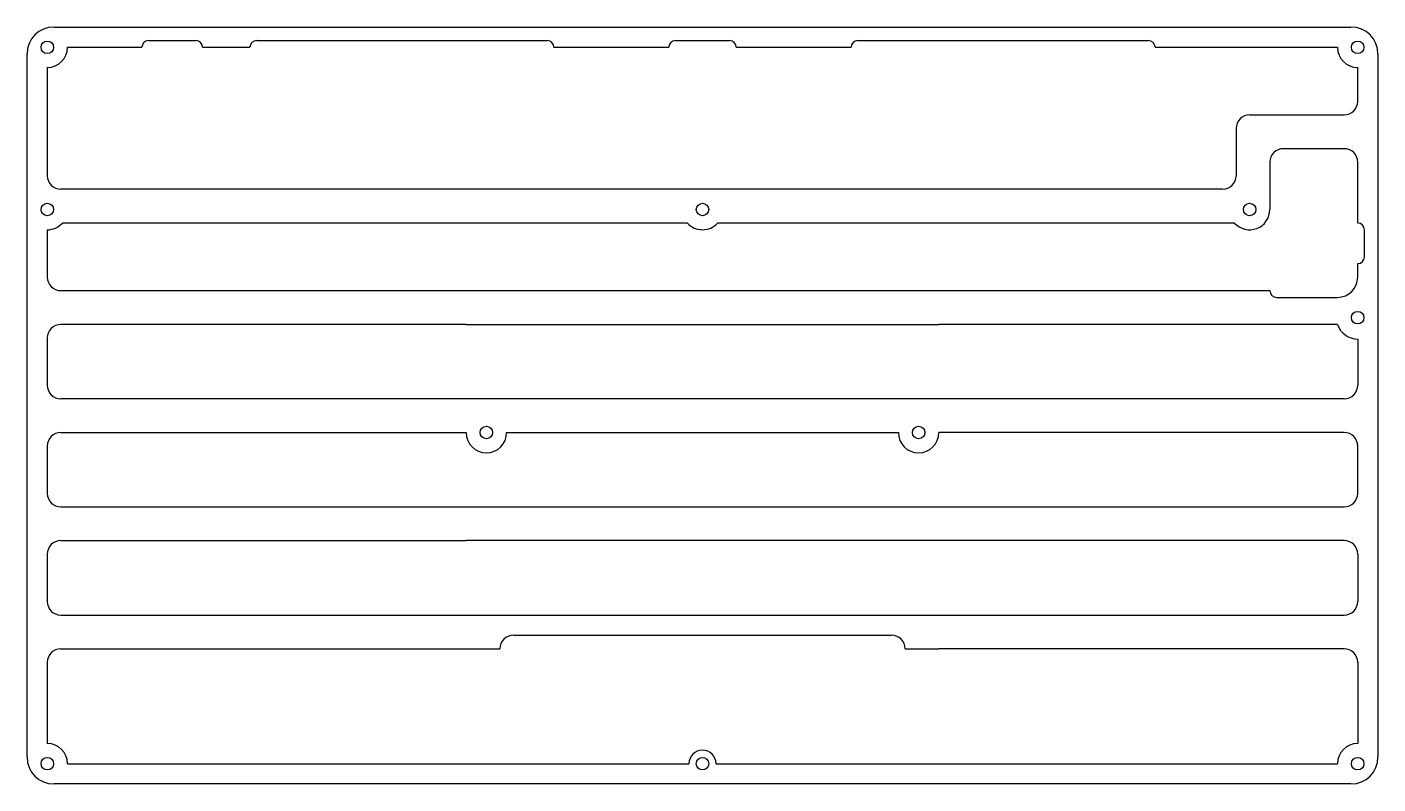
# Model space of a CAD drawing. Extents: x 307 to 545, y -211 to -77.
import ezdxf

# ---------------------------------------------------------------- set-up
doc = ezdxf.new("R2010")
doc.units = 0
doc.layers.add('BLACK', color=7, linetype='CONTINUOUS')

msp = doc.modelspace()

# ---------------------------------------------------------------- linework, layer by layer
at = {"layer": 'BLACK', "linetype": 'CONTINUOUS'}
for p, q in [((311.499, -77.2795), (323.799, -77.2795)), ((323.799, -77.2795), (527.799, -77.2795)), ((527.799, -77.2795), (540.099, -77.2795)), ((313.88, -80.8514), (326.977, -80.8514)), ((328.168, -79.6607), (336.502, -79.6607)), ((337.693, -80.8514), (346.027, -80.8514)), ((347.218, -79.6607), (398.415, -79.6607)), ((399.606, -80.8514), (419.846, -80.8514)), ((421.037, -79.6607), (430.562, -79.6607)), ((431.752, -80.8514), (451.993, -80.8514)), ((453.184, -79.6607), (504.38, -79.6607)), ((505.571, -80.8514), (537.718, -80.8514)), ((306.737, -205.867), (306.737, -82.042)), ((544.862, -82.042), (544.862, -205.867)), ((310.309, -84.4232), (310.309, -103.473)), ((541.29, -90.3764), (541.29, -84.4232)), ((522.24, -92.7576), (538.909, -92.7576)), ((519.859, -95.1389), (519.859, -103.473)), ((538.909, -98.7107), (528.193, -98.7107)), ((525.812, -101.092), (525.81, -109.426)), ((541.29, -111.808), (541.29, -101.092)), ((517.477, -105.855), (312.69, -105.855)), ((423.139, -111.808), (312.97, -111.809)), ((519.579, -111.808), (428.459, -111.808)), ((310.309, -112.998), (310.309, -121.333)), ((542.481, -117.761), (542.481, -112.998)), ((541.29, -121.333), (541.29, -118.951)), ((312.69, -123.714), (525.812, -123.714)), ((527.002, -124.904), (537.718, -124.904)), ((384.127, -129.667), (312.69, -129.667)), ((384.127, -129.667), (467.471, -129.667)), ((537.718, -129.667), (467.471, -129.667)), ((310.309, -132.048), (310.309, -140.383)), ((541.29, -132.241), (541.29, -140.383)), ((538.909, -142.764), (312.69, -142.764)), ((312.69, -148.717), (384.127, -148.717)), ((391.271, -148.717), (460.327, -148.717)), ((538.909, -148.717), (467.471, -148.717)), ((310.309, -151.098), (310.309, -159.433)), ((541.29, -159.433), (541.29, -151.098)), ((312.69, -161.814), (538.909, -161.814)), ((312.69, -167.767), (384.127, -167.767)), ((467.471, -167.767), (384.127, -167.767)), ((538.909, -167.767), (467.471, -167.767)), ((310.309, -170.148), (310.309, -178.483)), ((541.29, -170.148), (541.29, -178.483)), ((312.69, -180.864), (538.909, -180.864)), ((392.462, -184.436), (459.137, -184.436)), ((312.69, -186.817), (384.127, -186.817)), ((384.127, -186.817), (390.08, -186.817)), ((461.518, -186.817), (467.471, -186.817)), ((538.909, -186.817), (467.471, -186.817)), ((310.309, -189.198), (310.309, -203.486)), ((541.29, -189.198), (541.29, -203.486)), ((313.88, -207.058), (422.227, -207.058)), ((422.227, -207.058), (423.418, -207.058)), ((428.18, -207.058), (429.371, -207.058)), ((429.371, -207.058), (537.718, -207.058)), ((540.099, -210.629), (311.499, -210.629))]:
    msp.add_line(p, q, dxfattribs=at)
at = {"layer": 'BLACK'}
for centre in [(310.309, -80.8514), (541.29, -80.8514), (310.309, -109.426), (425.799, -109.426), (522.24, -109.426), (541.29, -128.476), (387.699, -148.717), (463.899, -148.717), (310.309, -207.058), (425.799, -207.058), (541.29, -207.058)]:
    msp.add_circle(centre, 1.1, dxfattribs=at)
for centre, radius, start, end in [((311.499, -82.042), 4.7625, 90, 180), ((540.099, -82.042), 4.7625, 0, 90), ((310.309, -80.8514), 3.5719, -90, 0), ((328.168, -80.8514), 1.1906, 90, 180), ((336.502, -80.8514), 1.1906, 0, 90), ((347.218, -80.8514), 1.1906, 90, 180), ((398.415, -80.8514), 1.1906, 0, 90), ((421.037, -80.8514), 1.1906, 90, 180), ((430.562, -80.8514), 1.1906, 0, 90), ((453.184, -80.8514), 1.1906, 90, 180), ((504.38, -80.8514), 1.1906, 0, 90), ((541.29, -80.8514), 3.5719, 180, 270), ((538.909, -90.3764), 2.3813, -90, 0), ((522.24, -95.1389), 2.3813, 90, 180), ((528.193, -101.092), 2.3813, 90, 180), ((538.909, -101.092), 2.3813, 0, 90), ((312.69, -103.473), 2.3813, 180, 270), ((517.477, -103.473), 2.3813, -90, 0), ((522.24, -109.426), 3.5706, -138.172, -0.000001), ((310.309, -109.426), 3.5719, -90, -41.8351), ((425.799, -109.426), 3.5706, -138.172, -41.8418), ((541.29, -112.998), 1.1906, 0, 90), ((541.29, -117.761), 1.1906, -90, 0), ((312.69, -121.333), 2.3813, 180, 270), ((537.718, -121.333), 3.5719, -90, 0), ((527.002, -123.714), 1.1906, 180, 270), ((312.69, -132.048), 2.3813, 90, 180), ((541.29, -128.476), 3.7651, -161.565, -90), ((312.69, -140.383), 2.3813, 180, 270), ((538.909, -140.383), 2.3813, -90, 0), ((312.69, -151.098), 2.3813, 90, 180), ((387.699, -148.717), 3.5719, 180, 360), ((463.899, -148.717), 3.5719, 180, 360), ((538.909, -151.098), 2.3813, 0, 90), ((312.69, -159.433), 2.3813, 180, 270), ((538.909, -159.433), 2.3813, -90, 0), ((312.69, -170.148), 2.3813, 90, 180), ((538.909, -170.148), 2.3813, 0, 90), ((312.69, -178.483), 2.3813, 180, 270), ((538.909, -178.483), 2.3813, -90, 0), ((392.462, -186.817), 2.3813, 90, 180), ((459.137, -186.817), 2.3813, 0, 90), ((312.69, -189.198), 2.3813, 90, 180), ((538.909, -189.198), 2.3813, 0, 90), ((310.309, -207.058), 3.5719, 0, 90), ((425.799, -207.058), 2.3813, 0, 180), ((541.29, -207.058), 3.5719, 90, 180), ((311.499, -205.867), 4.7625, 180, 270), ((540.099, -205.867), 4.7625, -90, 0)]:
    msp.add_arc(centre, radius, start, end, dxfattribs=at)

doc.saveas('drawing.dxf')
